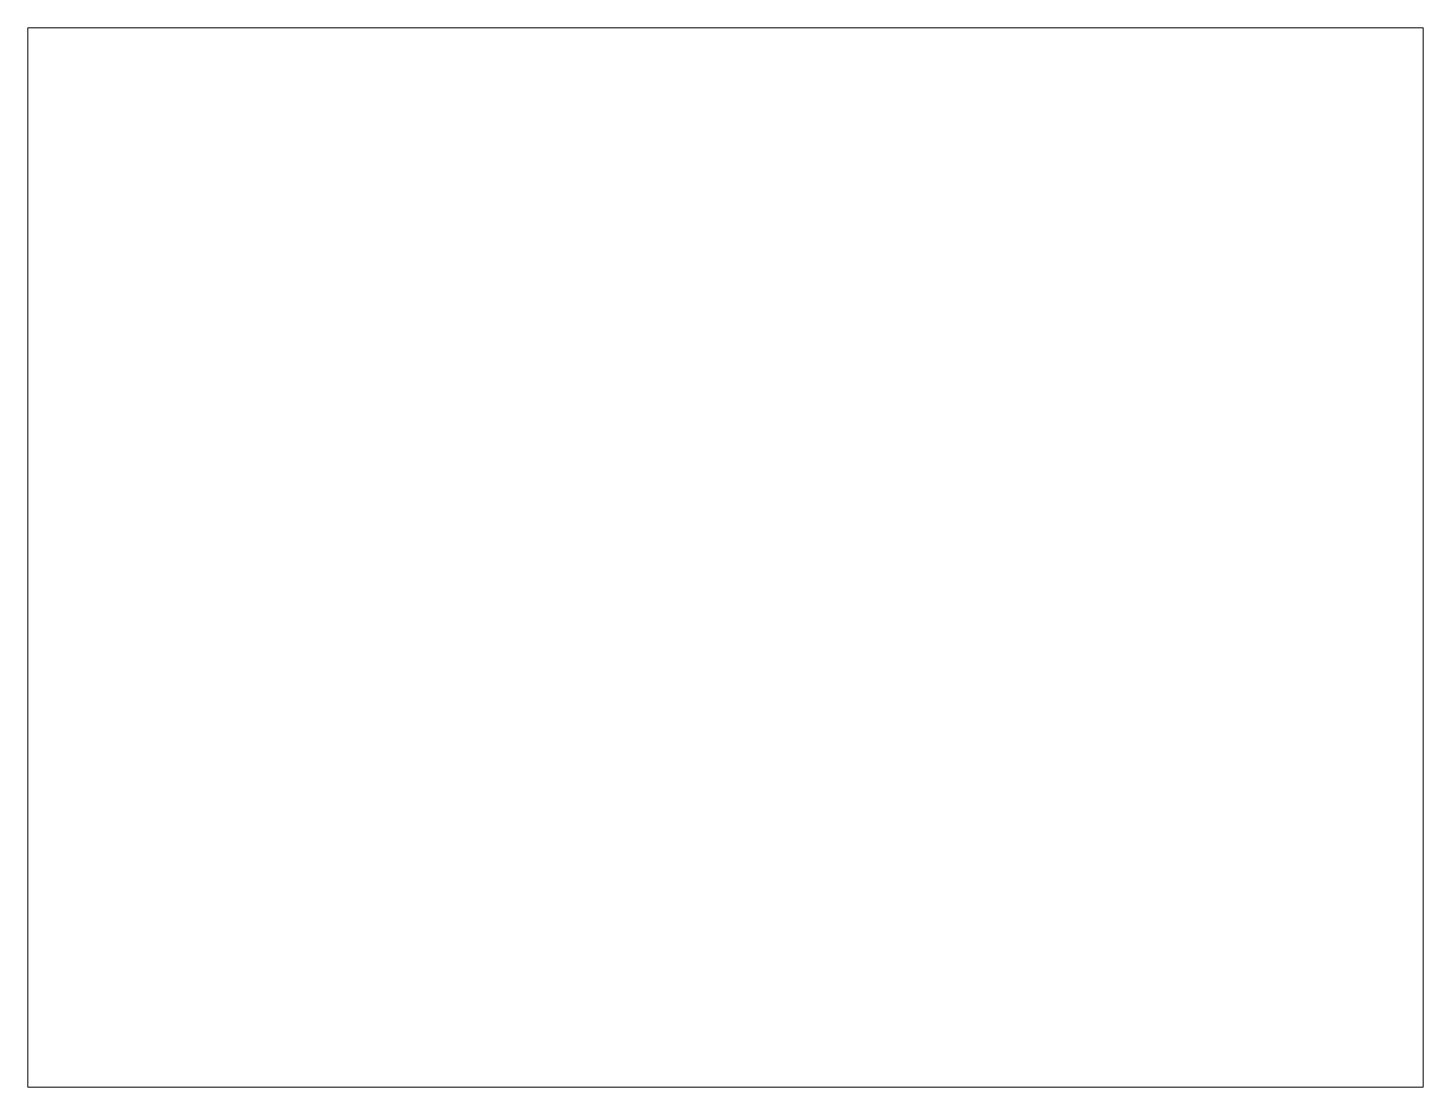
# Paper-space layout 'Layout2' of a CAD drawing. Header units: millimetres. Extents: x 26 to 231, y 20 to 176.
# The model-space entities are those that its viewports show. They can reach past a viewport. Long polylines and large blocks are cut down to what shows.
import ezdxf

# ---------------------------------------------------------------- set-up
doc = ezdxf.new("R2010")
doc.units = ezdxf.units.MM
pattern_1 = [(0, (55.0135, 0.145), (0, 6.985), [5.08, -1.905]), (90, (55.0135, 0.145), (-6.985, 4e-16), [5.08, -1.905])]
pattern_2 = [(0, (110.027, 0.2905), (0, 6.985), [5.08, -1.905]), (90, (110.027, 0.2905), (-6.985, 4e-16), [5.08, -1.905])]
pattern_3 = [(0, (165.0405, 0.436), (0, 6.985), [5.08, -1.905]), (90, (165.0405, 0.436), (-6.985, 4e-16), [5.08, -1.905])]

msp = doc.modelspace()

# ---------------------------------------------------------------- hatches: boundary and pattern name
h = msp.add_hatch()
h.set_pattern_fill('ANGLE', color=3)
h.set_pattern_definition(pattern_3)
edge = h.paths.add_edge_path()
edge.add_line((12526.07, 10505.41), (12525.57, 10503.89))
edge.add_line((12525.57, 10503.89), (12525.57, 10500.41))
edge.add_line((12525.57, 10500.41), (12526.07, 10500.41))
edge.add_line((12526.07, 10500.41), (12526.07, 10502.91))
edge.add_spline(control_points=[(12526.07, 10502.91), (12526.07, 10502.91), (12526.07, 10502.91), (12526.07, 10502.91)], knot_values=[11.40156, 11.40156, 11.40156, 11.40156, 11.402961, 11.402961, 11.402961, 11.402961], degree=3, periodic=0)
edge.add_spline(control_points=[(12526.07, 10502.91), (12526.07, 10502.91), (12526.07, 10502.91), (12526.07, 10502.91)], knot_values=[0, 0, 0, 0, 0.001401, 0.001401, 0.001401, 0.001401], degree=3, periodic=0)
edge.add_line((12526.07, 10502.91), (12526.07, 10505.41))
h.paths.add_polyline_path([(12526.57, 10503.89), (12526.07, 10505.41), (12526.07, 10502.91), (12526.07, 10500.41), (12526.57, 10500.41)])
h = msp.add_hatch()
h.set_pattern_fill('ANGLE', color=3)
h.set_pattern_definition(pattern_3)
h.paths.add_polyline_path([(12537.07, 10505.41), (12536.57, 10503.89), (12536.57, 10500.41), (12537.07, 10500.41)])
h.paths.add_polyline_path([(12537.57, 10503.89), (12537.07, 10505.41), (12537.07, 10500.41), (12537.57, 10500.41)])
h = msp.add_hatch()
h.set_pattern_fill('ANGLE', color=3)
h.set_pattern_definition([(0, (11.003, 0.029), (0, 6.985), [5.08, -1.905]), (90, (11.003, 0.029), (-6.985, 4e-16), [5.08, -1.905])])
h.paths.add_polyline_path([(12383.03, 10505), (12382.53, 10503.48), (12382.53, 10500), (12383.03, 10500)])
h.paths.add_polyline_path([(12383.53, 10503.48), (12383.03, 10505), (12383.03, 10500), (12383.53, 10500)])
h = msp.add_hatch()
h.set_pattern_fill('ANGLE', color=3)
h.set_pattern_definition([(0, (22.0054, 0.058), (0, 6.985), [5.08, -1.905]), (90, (22.0054, 0.058), (-6.985, 4e-16), [5.08, -1.905])])
h.paths.add_polyline_path([(12394.03, 10505.03), (12393.53, 10503.51), (12393.53, 10500.03), (12394.03, 10500.03)])
h.paths.add_polyline_path([(12394.53, 10503.51), (12394.03, 10505.03), (12394.03, 10500.03), (12394.53, 10500.03)])
h = msp.add_hatch()
h.set_pattern_fill('ANGLE', color=3)
h.set_pattern_definition([(0, (33.008, 0.087), (0, 6.985), [5.08, -1.905]), (90, (33.008, 0.087), (-6.985, 4e-16), [5.08, -1.905])])
h.paths.add_polyline_path([(12405.04, 10505.06), (12404.53, 10503.54), (12404.53, 10500.06), (12405.04, 10500.06)])
h.paths.add_polyline_path([(12405.53, 10503.54), (12405.04, 10505.06), (12405.04, 10500.06), (12405.54, 10500.06)])
h = msp.add_hatch()
h.set_pattern_fill('ANGLE', color=3)
h.set_pattern_definition(pattern_1)
edge = h.paths.add_edge_path()
edge.add_line((12416.04, 10505.12), (12415.54, 10503.6))
edge.add_line((12415.54, 10503.6), (12415.54, 10500.12))
edge.add_line((12415.54, 10500.12), (12416.04, 10500.12))
edge.add_line((12416.04, 10500.12), (12416.04, 10502.62))
edge.add_spline(control_points=[(12416.04, 10502.62), (12416.04, 10502.62), (12416.04, 10502.62), (12416.04, 10502.62)], knot_values=[11.40156, 11.40156, 11.40156, 11.40156, 11.402961, 11.402961, 11.402961, 11.402961], degree=3, periodic=0)
edge.add_spline(control_points=[(12416.04, 10502.62), (12416.04, 10502.62), (12416.04, 10502.62), (12416.04, 10502.62)], knot_values=[0, 0, 0, 0, 0.001401, 0.001401, 0.001401, 0.001401], degree=3, periodic=0)
edge.add_line((12416.04, 10502.62), (12416.04, 10505.12))
h.paths.add_polyline_path([(12416.54, 10503.6), (12416.04, 10505.12), (12416.04, 10502.62), (12416.04, 10500.12), (12416.54, 10500.12)])
h = msp.add_hatch()
h.set_pattern_fill('ANGLE', color=3)
h.set_pattern_definition(pattern_1)
h.paths.add_polyline_path([(12427.04, 10505.12), (12426.54, 10503.6), (12426.54, 10500.12), (12427.04, 10500.12)])
h.paths.add_polyline_path([(12427.54, 10503.6), (12427.04, 10505.12), (12427.04, 10500.12), (12427.54, 10500.12)])
h = msp.add_hatch()
h.set_pattern_fill('ANGLE', color=3)
h.set_pattern_definition(pattern_2)
edge = h.paths.add_edge_path()
edge.add_line((12471.06, 10505.26), (12470.56, 10503.74))
edge.add_line((12470.56, 10503.74), (12470.56, 10500.26))
edge.add_line((12470.56, 10500.26), (12471.06, 10500.26))
edge.add_line((12471.06, 10500.26), (12471.06, 10502.76))
edge.add_spline(control_points=[(12471.06, 10502.76), (12471.06, 10502.76), (12471.06, 10502.76), (12471.06, 10502.76)], knot_values=[11.40156, 11.40156, 11.40156, 11.40156, 11.402961, 11.402961, 11.402961, 11.402961], degree=3, periodic=0)
edge.add_spline(control_points=[(12471.06, 10502.76), (12471.06, 10502.76), (12471.06, 10502.76), (12471.06, 10502.76)], knot_values=[0, 0, 0, 0, 0.001401, 0.001401, 0.001401, 0.001401], degree=3, periodic=0)
edge.add_line((12471.06, 10502.76), (12471.06, 10505.26))
h.paths.add_polyline_path([(12471.56, 10503.74), (12471.06, 10505.26), (12471.06, 10502.76), (12471.06, 10500.26), (12471.56, 10500.26)])
h = msp.add_hatch()
h.set_pattern_fill('ANGLE', color=3)
h.set_pattern_definition(pattern_2)
h.paths.add_polyline_path([(12482.06, 10505.26), (12481.55, 10503.74), (12481.55, 10500.26), (12482.06, 10500.26)])
h.paths.add_polyline_path([(12482.55, 10503.74), (12482.06, 10505.26), (12482.06, 10500.26), (12482.56, 10500.26)])

psp = doc.layouts.new('Layout2')

# ---------------------------------------------------------------- viewports
at = {"layer": '0'}
psp.add_viewport(center=(128.5, 97.5), size=(205.6, 156), view_center_point=(12519.32, 10448.19), view_height=260.7442, dxfattribs=at)

doc.saveas('drawing.dxf')
